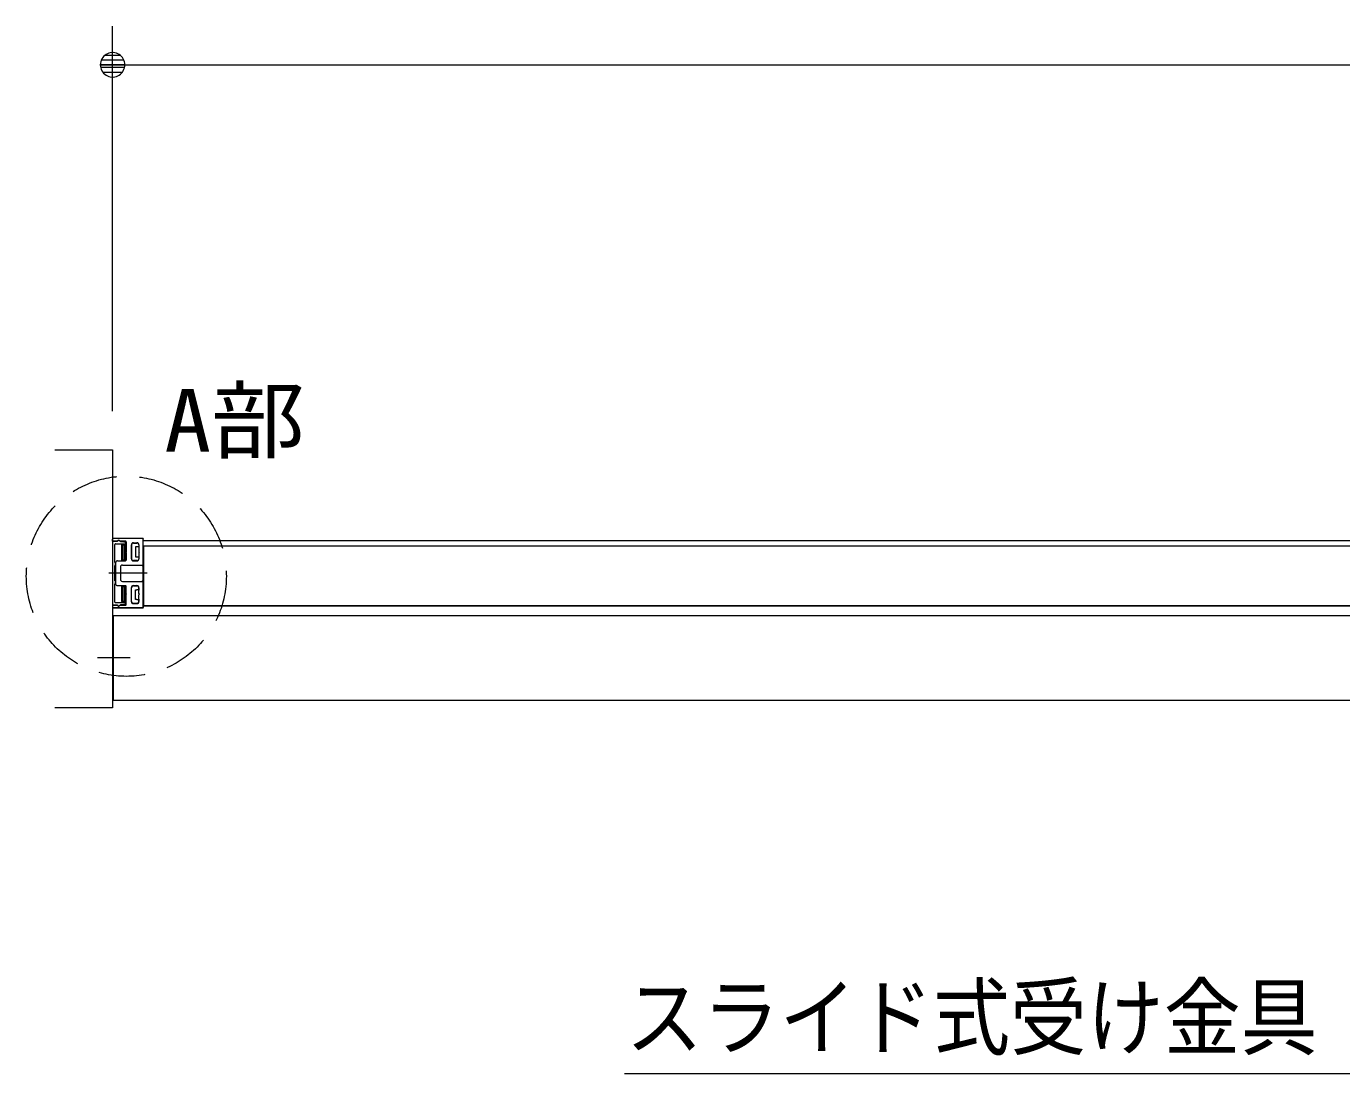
# Model space of a CAD drawing. Units: millimetres, scale not verified. Extents: x -6062 to 6062, y -3045 to 3045.
# Drawn here: x -4532 to -3849, y 1012 to 1556 of the extents above; entities that cross this region are included whole.
import ezdxf
from ezdxf.enums import TextEntityAlignment as Align

# ---------------------------------------------------------------- set-up
doc = ezdxf.new("R2010")
doc.units = ezdxf.units.MM
doc.header["$LTSCALE"] = 20
doc.linetypes.add('DASHED1', pattern=[1.8, 1.2, -0.6])
for name, color, linetype, lineweight in [('0-0_3一般', 7, 'Continuous', 9), ('0-1_2寸法-3', 7, 'Continuous', 9), ('0-2_2寸法-1', 7, 'Continuous', 9), ('0-3_0', 7, 'Continuous', 9)]:
    doc.layers.add(name, color=color, linetype=linetype, lineweight=lineweight)
doc.styles.add('ＭＳ ゴシック', font='')
doc.styles.get('ＭＳ ゴシック').set_extended_font_data('MS Gothic')

# ---------------------------------------------------------------- blocks, each defined once
blk = doc.blocks.new('_Dot')
at = {"layer": '0-3_0'}
for p, q in [((-10, 0), (-20, 0)), ((9.78, 2), (-9.78, 2)), ((7.99, 6), (-7.99, 6)), ((9.16, -3.98), (-9.16, -3.98)), ((6, -7.98), (-6, -7.98))]:
    blk.add_line(p, q, dxfattribs=at)
for points in [[(10, 0), (9.92, 1.25), (9.69, 2.49), (9.3, 3.68), (8.76, 4.82), (8.09, 5.88), (7.29, 6.85), (6.37, 7.71), (5.36, 8.44), (4.26, 9.05), (3.09, 9.51), (1.87, 9.82), (0.63, 9.98), (-0.63, 9.98), (-1.87, 9.82), (-3.09, 9.51), (-4.26, 9.05), (-5.36, 8.44), (-6.37, 7.71), (-7.29, 6.85), (-8.09, 5.88), (-8.76, 4.82), (-9.3, 3.68), (-9.69, 2.49), (-9.92, 1.25), (-10, 0), (0, 0)], [(-10, 0), (-9.92, -1.25), (-9.69, -2.49), (-9.3, -3.68), (-8.76, -4.82), (-8.09, -5.88), (-7.29, -6.85), (-6.37, -7.71), (-5.36, -8.44), (-4.26, -9.05), (-3.09, -9.51), (-1.87, -9.82), (-0.63, -9.98), (0.63, -9.98), (1.87, -9.82), (3.09, -9.51), (4.26, -9.05), (5.36, -8.44), (6.37, -7.71), (7.29, -6.85), (8.09, -5.88), (8.76, -4.82), (9.3, -3.68), (9.69, -2.49), (9.92, -1.25), (10, 0), (0, 0)]]:
    blk.add_lwpolyline(points, close=True, dxfattribs=at)
blk = doc.blocks.new('グループ-60')
at = {"layer": '0-0_3一般'}
blk.add_lwpolyline([(-54600, 26720), (-54000, 26720), (-54000, 24040), (-54600, 24040)], dxfattribs=at)
blk = doc.blocks.new('グループ-61')
at = {"layer": '0-0_3一般'}
for p, q in [((-54000, 25796.9), (-54000, 25076.9)), ((-53682, 25796.9), (-54000, 25796.9)), ((-54000, 25766.9), (-54000, 25106.9)), ((-53950, 25766.9), (-54000, 25766.9)), ((-53684, 25796.9), (-53994, 25796.9)), ((-53976, 25546.9), (-53976, 25736.9)), ((-53970, 25742.9), (-53868, 25742.9)), ((-53913.1, 25762.9), (-53935, 25775.5)), ((-53866, 25770.9), (-53923.4, 25770.9)), ((-53904, 25762.9), (-53913.1, 25762.9)), ((-53902, 25573.9), (-53902, 25730.9)), ((-53866.8, 25755.8), (-53900.1, 25762.5)), ((-53896, 25736.9), (-53868, 25736.9)), ((-53892, 25721.7), (-53892, 25583.1)), ((-53887, 25726.9), (-53886.8, 25726.9)), ((-53877.2, 25726.9), (-53886.8, 25726.9)), ((-53872, 25721.9), (-53872, 25721.7)), ((-53872, 25583.1), (-53872, 25721.7)), ((-53862, 25748.9), (-53862, 25750)), ((-53862, 25730.9), (-53862, 25573.9)), ((-53860, 25764.9), (-53860, 25659.9)), ((-53804, 25732.9), (-53804, 25585.9)), ((-53802, 25587.9), (-53802, 25730.9)), ((-53784, 25752.9), (-53746, 25752.9)), ((-53782, 25750.9), (-53748, 25750.9)), ((-53726, 25732.9), (-53726, 25659.9)), ((-53682, 25520.9), (-53682, 25788.9)), ((-53682, 25776.9), (-30318, 25776.9)), ((-53682, 25096.9), (-53682, 25776.9)), ((-53680, 25792.3), (-53680, 25792.9)), ((-53680, 25716.9), (-53680, 25096.9)), ((-30320, 25716.9), (-53680, 25716.9)), ((-53892, 25582.9), (-53892, 25583.1)), ((-53886.8, 25577.9), (-53877.2, 25577.9)), ((-53877, 25577.9), (-53877.2, 25577.9)), ((-53854, 25653.9), (-53860, 25659.9)), ((-53860, 25647.9), (-53854, 25653.9)), ((-53860, 25647.9), (-53860, 25571.9)), ((-53762, 25710.9), (-53762, 25607.9)), ((-53748, 25710.9), (-53762, 25710.9)), ((-53762, 25607.9), (-53748, 25607.9)), ((-53748, 25607.9), (-53728, 25607.9)), ((-53728, 25710.9), (-53728, 25704.9)), ((-53728, 25613.9), (-53728, 25607.9)), ((-53728, 25607.9), (-53728, 25587.9)), ((-53720, 25653.9), (-53726, 25659.9)), ((-53726, 25647.9), (-53720, 25653.9)), ((-53726, 25647.9), (-53726, 25585.9)), ((-53970, 25546.9), (-53976, 25546.9)), ((-53976, 25356.9), (-53976, 25516.9)), ((-53976, 25516.9), (-53970, 25516.9)), ((-53970, 25516.9), (-53970, 25546.9)), ((-53968, 25545.9), (-53968, 25327.9)), ((-53948, 25565.9), (-53866, 25565.9)), ((-53918, 25501.9), (-53918, 25371.9)), ((-53898, 25521.9), (-53692, 25521.9)), ((-53868, 25567.9), (-53896, 25567.9)), ((-53784, 25565.9), (-53746, 25565.9)), ((-53748, 25567.9), (-53782, 25567.9)), ((-53692, 25521.9), (-53692, 25520.9)), ((-53688, 25516.9), (-53686, 25516.9)), ((-53920.4, 25436.9), (-54040.4, 25436.9)), ((-53638.6, 25436.9), (-54038.6, 25436.9)), ((-53854, 25436.9), (-54009.5, 25436.9)), ((-53970, 25356.9), (-53976, 25356.9)), ((-53976, 25136.9), (-53976, 25326.9)), ((-53976, 25326.9), (-53970, 25326.9)), ((-53970, 25326.9), (-53970, 25356.9)), ((-53948, 25307.9), (-53866, 25307.9)), ((-53896, 25305.9), (-53868, 25305.9)), ((-53860, 25225.9), (-53860, 25301.9)), ((-53784, 25307.9), (-53746, 25307.9)), ((-53782, 25305.9), (-53748, 25305.9)), ((-53688, 25356.9), (-53686, 25356.9)), ((-53682, 25352.9), (-53682, 25084.9)), ((-53902, 25142.9), (-53902, 25299.9)), ((-53892, 25290.7), (-53892, 25152.1)), ((-53887, 25295.9), (-53886.8, 25295.9)), ((-53877.2, 25295.9), (-53886.8, 25295.9)), ((-53872, 25290.9), (-53872, 25290.7)), ((-53872, 25152.1), (-53872, 25290.7)), ((-53862, 25299.9), (-53862, 25142.9)), ((-53854, 25219.9), (-53860, 25225.9)), ((-53804, 25140.9), (-53804, 25287.9)), ((-53802, 25142.9), (-53802, 25285.9)), ((-53762, 25162.9), (-53762, 25265.9)), ((-53762, 25265.9), (-53748, 25265.9)), ((-53728, 25265.9), (-53728, 25259.9)), ((-53728, 25168.9), (-53728, 25162.9)), ((-53726, 25225.9), (-53726, 25287.9)), ((-53720, 25219.9), (-53726, 25225.9)), ((-53726, 25213.9), (-53720, 25219.9)), ((-53726, 25140.9), (-53726, 25213.9)), ((-54000, 25106.9), (-53950, 25106.9)), ((-54000, 25102.9), (-54000, 25082.9)), ((-53951, 25102.9), (-54000, 25102.9)), ((-53684, 25076.9), (-53994, 25076.9)), ((-53868, 25130.9), (-53970, 25130.9)), ((-53935, 25098.2), (-53913.1, 25110.9)), ((-53866, 25102.9), (-53923.4, 25102.9)), ((-53913.1, 25110.9), (-53904, 25110.9)), ((-53900.1, 25111.3), (-53866.8, 25117.9)), ((-53868, 25136.9), (-53896, 25136.9)), ((-53892, 25151.9), (-53892, 25152.1)), ((-53886.8, 25146.9), (-53877.2, 25146.9)), ((-53877, 25146.9), (-53877.2, 25146.9)), ((-53862, 25123.8), (-53862, 25124.9)), ((-53784, 25120.9), (-53746, 25120.9)), ((-53748, 25122.9), (-53782, 25122.9)), ((-53748, 25162.9), (-53762, 25162.9)), ((-53748, 25162.9), (-53728, 25162.9)), ((-53728, 25162.9), (-53728, 25142.9)), ((-30318, 25096.9), (-53682, 25096.9)), ((-53680, 25096.9), (-30320, 25096.9)), ((-53680, 25081.4), (-53680, 25080.9)), ((-53817.8, 24556.9), (-54157.8, 24556.9)), ((-53990, 24116.9), (-6330, 24116.9))]:
    blk.add_line(p, q, dxfattribs=at)
for points in [[(-54000, 25076.9), (-53682, 25076.9), (-53682, 25796.9)], [(-53951, 25770.9), (-54000, 25770.9), (-54000, 25790.9)], [(-53892, 25721.7), (-53892, 25721.9), (-53892, 25722.1), (-53891.9, 25722.3), (-53891.9, 25722.5), (-53891.9, 25722.7), (-53891.8, 25722.9), (-53891.8, 25723.1), (-53891.7, 25723.3), (-53891.6, 25723.4), (-53891.5, 25723.6), (-53891.5, 25723.8), (-53891.4, 25724), (-53891.3, 25724.1), (-53891.2, 25724.3), (-53891.1, 25724.5), (-53890.9, 25724.6), (-53890.8, 25724.8), (-53890.7, 25725), (-53890.5, 25725.1), (-53890.4, 25725.3), (-53890.2, 25725.4), (-53890.1, 25725.6), (-53889.9, 25725.7), (-53889.8, 25725.8), (-53889.6, 25725.9), (-53889.4, 25726.1), (-53889.3, 25726.2), (-53889.1, 25726.3), (-53888.9, 25726.4), (-53888.7, 25726.4), (-53888.5, 25726.5), (-53888.4, 25726.6), (-53888.2, 25726.6), (-53888, 25726.7), (-53887.8, 25726.8), (-53887.6, 25726.8), (-53887.4, 25726.8), (-53887.2, 25726.9), (-53887, 25726.9)], [(-53877.2, 25726.9), (-53877, 25726.9), (-53876.8, 25726.8), (-53876.6, 25726.8), (-53876.4, 25726.8), (-53876.2, 25726.7), (-53876, 25726.7), (-53875.8, 25726.6), (-53875.6, 25726.6), (-53875.4, 25726.5), (-53875.3, 25726.4), (-53875.1, 25726.3), (-53874.9, 25726.3), (-53874.7, 25726.2), (-53874.6, 25726), (-53874.4, 25725.9), (-53874.2, 25725.8), (-53874.1, 25725.7), (-53873.9, 25725.6), (-53873.8, 25725.4), (-53873.6, 25725.3), (-53873.5, 25725.1), (-53873.3, 25725), (-53873.2, 25724.8), (-53873.1, 25724.6), (-53872.9, 25724.5), (-53872.8, 25724.3), (-53872.7, 25724.1), (-53872.6, 25724), (-53872.5, 25723.8), (-53872.4, 25723.6), (-53872.4, 25723.4), (-53872.3, 25723.2), (-53872.2, 25723.1), (-53872.2, 25722.9), (-53872.1, 25722.7), (-53872.1, 25722.5), (-53872.1, 25722.3), (-53872, 25722.1), (-53872, 25721.9)], [(-53728, 25730.9), (-53728, 25710.9), (-53748, 25710.9)], [(-53886.8, 25577.9), (-53887, 25577.9), (-53887.2, 25577.9), (-53887.4, 25577.9), (-53887.6, 25578), (-53887.8, 25578), (-53888, 25578.1), (-53888.2, 25578.1), (-53888.4, 25578.2), (-53888.6, 25578.3), (-53888.7, 25578.3), (-53888.9, 25578.4), (-53889.1, 25578.5), (-53889.3, 25578.6), (-53889.4, 25578.7), (-53889.6, 25578.8), (-53889.8, 25579), (-53889.9, 25579.1), (-53890.1, 25579.2), (-53890.2, 25579.4), (-53890.4, 25579.5), (-53890.5, 25579.7), (-53890.7, 25579.8), (-53890.8, 25580), (-53890.9, 25580.1), (-53891.1, 25580.3), (-53891.2, 25580.5), (-53891.3, 25580.6), (-53891.4, 25580.8), (-53891.5, 25581), (-53891.6, 25581.2), (-53891.6, 25581.3), (-53891.7, 25581.5), (-53891.8, 25581.7), (-53891.8, 25581.9), (-53891.9, 25582.1), (-53891.9, 25582.3), (-53891.9, 25582.5), (-53892, 25582.7), (-53892, 25582.9)], [(-53872, 25583.1), (-53872, 25582.9), (-53872, 25582.7), (-53872.1, 25582.5), (-53872.1, 25582.3), (-53872.1, 25582.1), (-53872.2, 25581.9), (-53872.2, 25581.7), (-53872.3, 25581.5), (-53872.4, 25581.3), (-53872.5, 25581.2), (-53872.5, 25581), (-53872.6, 25580.8), (-53872.7, 25580.6), (-53872.8, 25580.5), (-53872.9, 25580.3), (-53873.1, 25580.1), (-53873.2, 25580), (-53873.3, 25579.8), (-53873.5, 25579.6), (-53873.6, 25579.5), (-53873.8, 25579.3), (-53873.9, 25579.2), (-53874.1, 25579.1), (-53874.2, 25578.9), (-53874.4, 25578.8), (-53874.6, 25578.7), (-53874.7, 25578.6), (-53874.9, 25578.5), (-53875.1, 25578.4), (-53875.3, 25578.3), (-53875.5, 25578.2), (-53875.6, 25578.2), (-53875.8, 25578.1), (-53876, 25578.1), (-53876.2, 25578), (-53876.4, 25578), (-53876.6, 25577.9), (-53876.8, 25577.9), (-53877, 25577.9)], [(-53898, 25351.9), (-53692, 25351.9), (-53692, 25352.9)], [(-53892, 25290.7), (-53892, 25290.9), (-53892, 25291.1), (-53891.9, 25291.3), (-53891.9, 25291.5), (-53891.9, 25291.7), (-53891.8, 25291.9), (-53891.8, 25292.1), (-53891.7, 25292.3), (-53891.6, 25292.4), (-53891.5, 25292.6), (-53891.5, 25292.8), (-53891.4, 25293), (-53891.3, 25293.1), (-53891.2, 25293.3), (-53891.1, 25293.5), (-53890.9, 25293.6), (-53890.8, 25293.8), (-53890.7, 25294), (-53890.5, 25294.1), (-53890.4, 25294.3), (-53890.2, 25294.4), (-53890.1, 25294.6), (-53889.9, 25294.7), (-53889.8, 25294.8), (-53889.6, 25294.9), (-53889.4, 25295.1), (-53889.3, 25295.2), (-53889.1, 25295.3), (-53888.9, 25295.4), (-53888.7, 25295.4), (-53888.5, 25295.5), (-53888.4, 25295.6), (-53888.2, 25295.6), (-53888, 25295.7), (-53887.8, 25295.8), (-53887.6, 25295.8), (-53887.4, 25295.8), (-53887.2, 25295.9), (-53887, 25295.9)], [(-53877.2, 25295.9), (-53877, 25295.9), (-53876.8, 25295.8), (-53876.6, 25295.8), (-53876.4, 25295.8), (-53876.2, 25295.7), (-53876, 25295.7), (-53875.8, 25295.6), (-53875.6, 25295.6), (-53875.4, 25295.5), (-53875.3, 25295.4), (-53875.1, 25295.3), (-53874.9, 25295.3), (-53874.7, 25295.2), (-53874.6, 25295), (-53874.4, 25294.9), (-53874.2, 25294.8), (-53874.1, 25294.7), (-53873.9, 25294.6), (-53873.8, 25294.4), (-53873.6, 25294.3), (-53873.5, 25294.1), (-53873.3, 25294), (-53873.2, 25293.8), (-53873.1, 25293.6), (-53872.9, 25293.5), (-53872.8, 25293.3), (-53872.7, 25293.1), (-53872.6, 25293), (-53872.5, 25292.8), (-53872.4, 25292.6), (-53872.4, 25292.4), (-53872.3, 25292.2), (-53872.2, 25292.1), (-53872.2, 25291.9), (-53872.1, 25291.7), (-53872.1, 25291.5), (-53872.1, 25291.3), (-53872, 25291.1), (-53872, 25290.9)], [(-53860, 25108.9), (-53860, 25213.9), (-53854, 25219.9)], [(-53728, 25285.9), (-53728, 25265.9), (-53748, 25265.9)], [(-53886.8, 25146.9), (-53887, 25146.9), (-53887.2, 25146.9), (-53887.4, 25146.9), (-53887.6, 25147), (-53887.8, 25147), (-53888, 25147.1), (-53888.2, 25147.1), (-53888.4, 25147.2), (-53888.6, 25147.3), (-53888.7, 25147.3), (-53888.9, 25147.4), (-53889.1, 25147.5), (-53889.3, 25147.6), (-53889.4, 25147.7), (-53889.6, 25147.8), (-53889.8, 25148), (-53889.9, 25148.1), (-53890.1, 25148.2), (-53890.2, 25148.4), (-53890.4, 25148.5), (-53890.5, 25148.7), (-53890.7, 25148.8), (-53890.8, 25149), (-53890.9, 25149.1), (-53891.1, 25149.3), (-53891.2, 25149.5), (-53891.3, 25149.6), (-53891.4, 25149.8), (-53891.5, 25150), (-53891.6, 25150.2), (-53891.6, 25150.3), (-53891.7, 25150.5), (-53891.8, 25150.7), (-53891.8, 25150.9), (-53891.9, 25151.1), (-53891.9, 25151.3), (-53891.9, 25151.5), (-53892, 25151.7), (-53892, 25151.9)], [(-53872, 25152.1), (-53872, 25151.9), (-53872, 25151.7), (-53872.1, 25151.5), (-53872.1, 25151.3), (-53872.1, 25151.1), (-53872.2, 25150.9), (-53872.2, 25150.7), (-53872.3, 25150.5), (-53872.4, 25150.3), (-53872.5, 25150.2), (-53872.5, 25150), (-53872.6, 25149.8), (-53872.7, 25149.6), (-53872.8, 25149.5), (-53872.9, 25149.3), (-53873.1, 25149.1), (-53873.2, 25149), (-53873.3, 25148.8), (-53873.5, 25148.6), (-53873.6, 25148.5), (-53873.8, 25148.3), (-53873.9, 25148.2), (-53874.1, 25148.1), (-53874.2, 25147.9), (-53874.4, 25147.8), (-53874.6, 25147.7), (-53874.7, 25147.6), (-53874.9, 25147.5), (-53875.1, 25147.4), (-53875.3, 25147.3), (-53875.5, 25147.2), (-53875.6, 25147.2), (-53875.8, 25147.1), (-53876, 25147.1), (-53876.2, 25147), (-53876.4, 25147), (-53876.6, 25146.9), (-53876.8, 25146.9), (-53877, 25146.9)], [(-53990, 24116.9), (-53990, 24996.9), (-6330, 24996.9), (-6330, 24116.9)]]:
    blk.add_lwpolyline(points, dxfattribs=at)
for centre, radius, start, end in [((-53994, 25790.9), 6, 90, 180), ((-53970, 25736.9), 6, 90, 180), ((-53951, 25774.9), 4, 270, 326.25101), ((-53940, 25766.9), 10, 60, 180), ((-53936, 25764.9), 14, 25.37693, 146.25101), ((-53904, 25742.9), 20, 78.69007, 90), ((-53896, 25730.9), 6, 97.23876, 172.76124), ((-53896, 25730.9), 6, 172.76124, 180), ((-53896, 25730.9), 6, 90, 97.23876), ((-53868, 25748.9), 6, 270, 0), ((-53868, 25730.9), 6, 82.76124, 90), ((-53868, 25730.9), 6, 7.23876, 82.76124), ((-53868, 25750), 6, 0, 78.69007), ((-53866, 25764.9), 6, 0, 90), ((-53868, 25730.9), 6, 0, 7.23876), ((-53784, 25732.9), 20, 90, 180), ((-53782, 25730.9), 20, 90, 180), ((-53748, 25730.9), 20, 0, 90), ((-53746, 25732.9), 20, 0, 90), ((-53684, 25792.9), 4, 0, 90), ((-53684, 25792.3), 4, 300, 0), ((-53784, 25585.9), 20, 180, 270), ((-53782, 25587.9), 20, 180, 270), ((-53748, 25587.9), 20, 270, 0), ((-53746, 25585.9), 20, 270, 0), ((-53948, 25545.9), 20, 90, 180), ((-53898, 25501.9), 20, 90, 180), ((-53896, 25573.9), 6, 180, 187.23876), ((-53896, 25573.9), 6, 187.23876, 262.76124), ((-53896, 25573.9), 6, 262.76124, 270), ((-53868, 25573.9), 6, 270, 277.23876), ((-53868, 25573.9), 6, 277.23876, 352.76124), ((-53866, 25571.9), 6, 270, 0), ((-53868, 25573.9), 6, 352.76124, 0), ((-53688, 25520.9), 4, 180, 270), ((-53686, 25520.9), 4, 270, 0), ((-53948, 25327.9), 20, 180, 270), ((-53898, 25371.9), 20, 180, 270), ((-53896, 25299.9), 6, 97.23876, 172.76124), ((-53896, 25299.9), 6, 90, 97.23876), ((-53868, 25299.9), 6, 82.76124, 90), ((-53868, 25299.9), 6, 7.23876, 82.76124), ((-53866, 25301.9), 6, 0, 90), ((-53784, 25287.9), 20, 90, 180), ((-53782, 25285.9), 20, 90, 180), ((-53748, 25285.9), 20, 0, 90), ((-53746, 25287.9), 20, 0, 90), ((-53688, 25352.9), 4, 90, 180), ((-53686, 25352.9), 4, 0, 90), ((-53896, 25299.9), 6, 172.76124, 180), ((-53868, 25299.9), 6, 0, 7.23876), ((-53994, 25082.9), 6, 180, 270), ((-53970, 25136.9), 6, 180, 270), ((-53951, 25098.9), 4, 33.74899, 90), ((-53940, 25106.9), 10, 180, 300), ((-53936, 25108.9), 14, 213.74899, 334.62307), ((-53904, 25130.9), 20, 270, 281.30993), ((-53896, 25142.9), 6, 180, 187.23876), ((-53896, 25142.9), 6, 187.23876, 262.76124), ((-53896, 25142.9), 6, 262.76124, 270), ((-53868, 25142.9), 6, 270, 277.23876), ((-53868, 25124.9), 6, 0, 90), ((-53868, 25142.9), 6, 277.23876, 352.76124), ((-53868, 25123.8), 6, 281.30993, 0), ((-53866, 25108.9), 6, 270, 0), ((-53868, 25142.9), 6, 352.76124, 0), ((-53784, 25140.9), 20, 180, 270), ((-53782, 25142.9), 20, 180, 270), ((-53748, 25142.9), 20, 270, 0), ((-53746, 25140.9), 20, 270, 0), ((-53684, 25080.9), 4, 270, 0), ((-53684, 25081.4), 4, 0, 60)]:
    blk.add_arc(centre, radius, start, end, dxfattribs=at)
blk = doc.blocks.new('グループ-62')
at = {"layer": '0-0_3一般'}
for name in ['グループ-60', 'グループ-61']:
    blk.add_blockref(name, (0, 0), dxfattribs=at)

msp = doc.modelspace()

# ---------------------------------------------------------------- linework, layer by layer
at = {"layer": '0-0_3一般', "linetype": 'DASHED1'}
msp.add_circle((-4480.34, 1270.28), 52, dxfattribs=at)
at = {"layer": '0-1_2寸法-3'}
msp.add_lwpolyline([(-3582.5, 1227.68), (-3814.41, 1011.84), (-4221.29, 1011.84)], dxfattribs=at)
at = {"layer": '0-2_2寸法-1'}
for p, q in [((-4487.5, 1356), (-4487.5, 1556)), ((-4474.79, 1536), (-2116.21, 1536))]:
    msp.add_line(p, q, dxfattribs=at)

# ---------------------------------------------------------------- block references
at = {"layer": '0-0_3一般', "xscale": 0.05, "yscale": 0.05}
msp.add_blockref('グループ-62', (-1787.5, 0), dxfattribs=at)
at = {"layer": '0-2_2寸法-1', "xscale": 0.6356201, "yscale": 0.6356201, "rotation": 180}
msp.add_blockref('_Dot', (-4487.5, 1536), dxfattribs=at)

# ---------------------------------------------------------------- texts
at = {"layer": '0-1_2寸法-3', "style": 'ＭＳ ゴシック'}
for s, width, p in [('A部', 1.1, (-4460.61, 1325.27)), ('スライド式受け金具', 0.9, (-4220.71, 1015.19))]:
    msp.add_text(s, height=32.55, dxfattribs=dict(at, width=width)).set_placement(p, align=Align.BOTTOM_LEFT)

doc.saveas('drawing.dxf')
